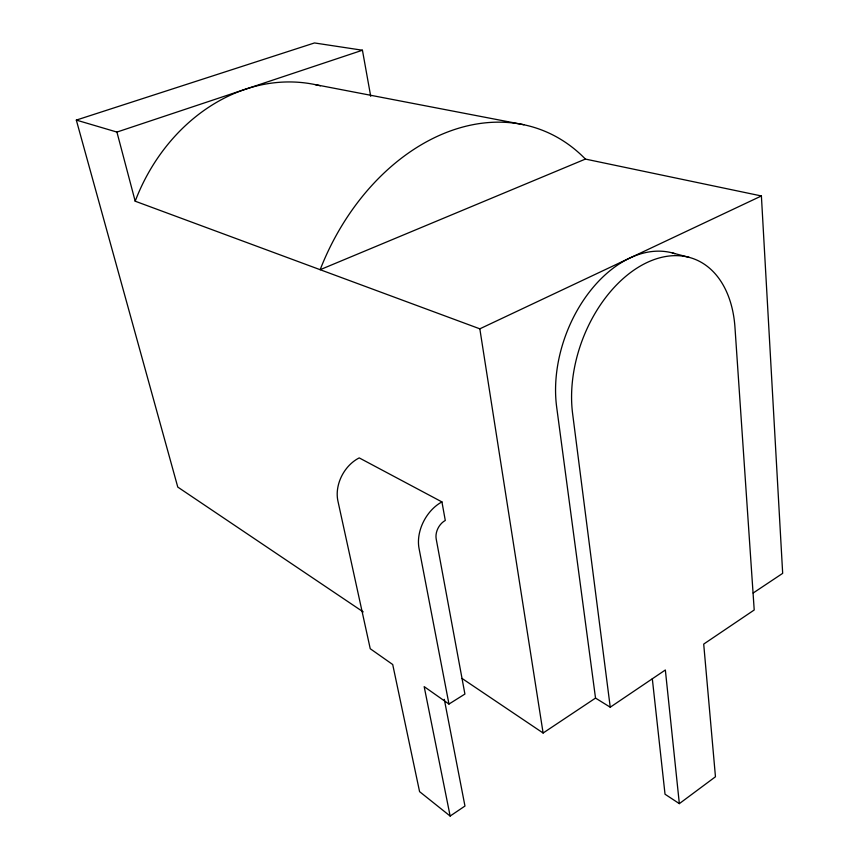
<?xml version="1.0" encoding="UTF-8"?>
<svg xmlns="http://www.w3.org/2000/svg" width="859" height="859" viewBox="0 0 859 859"><rect width="100%" height="100%" fill="white"/><g stroke="black" fill="none" stroke-linecap="round" stroke-linejoin="round"><path stroke-width="1.29" d="M679.34 803.637L715.461 776.772L703.704 644.089L754.213 609.987L734.971 327.419A115.246 75.957 -69.4 0 0 643.412 264.336A115.246 75.957 -69.4 0 0 572.599 413.523L610.244 707.204L665.349 669.988L679.34 803.637L665.027 794.221L652.314 678.75M450.148 816.05L424.174 686.631L448.967 704.058L464.912 694.051L436.189 538.926A14.496 10.372 -61.4 0 1 445.284 520.457L441.934 501.914L359.234 457.901A33.684 25.555 -60.9 0 0 337.92 501.044L370.24 648.728L392.713 664.522L419.579 791.644L450.148 816.05L464.966 806.043L444.296 699.355M462.045 678.449L543.113 733.017L595.523 698.088L556.653 406.983A113.871 75.946 -69.5 0 1 589.263 292.189A113.871 75.946 -69.5 0 1 674.873 253.673M753.171 593.011L782.678 573.35L761.396 195.959L585.409 159.076A211.701 157.358 -69.3 0 0 320.16 269.694L585.409 159.076M363.217 611.919L177.77 487.074L76.322 120.088L116.921 132.071L135.185 201.199L479.827 328.825L761.396 195.959M116.921 132.071L362.434 50.23L370.723 96.326M76.322 120.088L314.491 42.95L362.434 50.23M315.221 84.611L523.926 124.748M672.318 252.922L689.262 257.399M595.523 698.088L610.244 707.204M448.967 704.058L419.042 548.418A36.261 25.942 -61.4 0 1 441.934 501.914M479.827 328.825L543.113 733.017M135.185 201.199A176.643 147.995 -71.1 0 1 320.375 85.814"/></g></svg>
